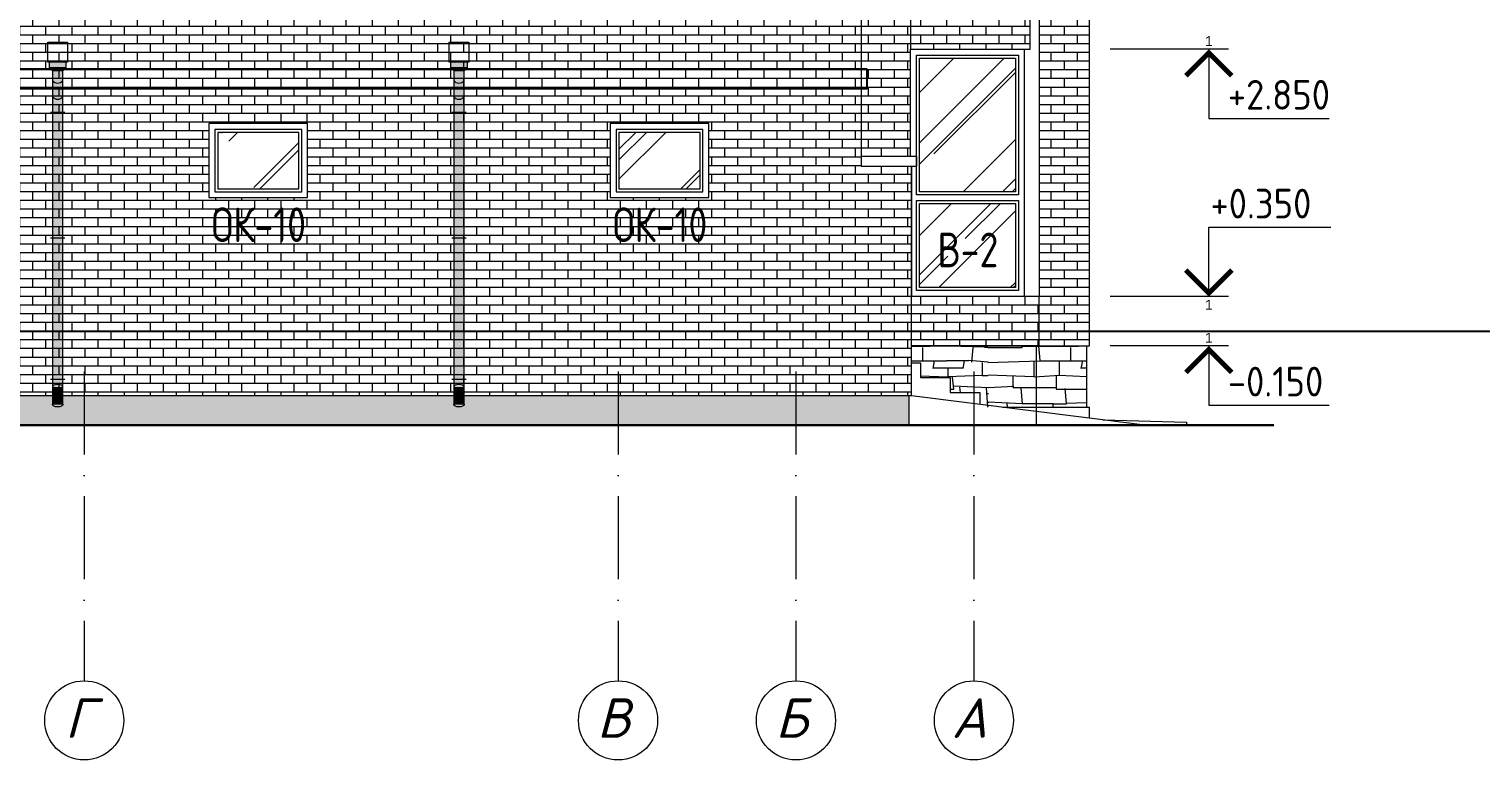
# Model space of a CAD drawing. Header units: millimetres. Extents: x 854812 to 1164625, y 589925 to 823301.
# Drawn here: x 923860 to 938549, y 752310 to 759701 of the extents above; entities that cross this region are included whole.
import ezdxf
from ezdxf.enums import TextEntityAlignment as Align

# ---------------------------------------------------------------- set-up
doc = ezdxf.new("R2010")
doc.units = ezdxf.units.MM
doc.linetypes.add('ACAD_ISO10W100', pattern=[18, 12, -3, 0, -3])
doc.linetypes.add('JIS_08_15', pattern=[17.25, 15, -0.75, 0.75, -0.75])
doc.layers.get('Defpoints').update_dxf_attribs({"color": 40})
for name, color, linetype, lineweight in [('АР_Марка_двери', 13, 'Continuous', 9), ('АР_Текст_отметки высот', 95, 'Continuous', 9), ('АР_Штрих_материалы', 27, 'Continuous', 9), ('окна', 132, 'Continuous', 18), ('оси', 50, 'JIS_08_15', 9), ('стены', 172, 'Continuous', 30), ('текст', 7, 'Continuous', 13), ('ФАСАД', 7, 'Continuous', 13), ('ШТРИХ', 142, 'Continuous', 13), ('штриховка', 8, 'Continuous', 9)]:
    doc.layers.add(name, color=color, linetype=linetype, lineweight=lineweight)
doc.styles.add('GOST 2.304', font='isocpeur.ttf', dxfattribs={"width": 0.9})
doc.styles.add('Isocpeur', font='isocpeui.ttf')
doc.styles.get("Standard").update_dxf_attribs({"font": 'arial.ttf'})

# ---------------------------------------------------------------- blocks, each defined once
blk = doc.blocks.new('*U361')
at = {"color": 7, "linetype": 'Continuous', "lineweight": 15}
for p, q in [((10, 0), (10, 7)), ((10, 7), (22.34, 7)), ((10, 0), (0, 0)), ((12, 0), (10, 0))]:
    blk.add_line(p, q, dxfattribs=at)
at = {"color": 7, "linetype": 'Continuous', "lineweight": 15, "const_width": 0.5}
blk.add_lwpolyline([(7.67, 2.67), (10, 0.35), (12.32, 2.67)], dxfattribs=at)
at = {"color": 7, "linetype": 'Continuous', "lineweight": 15, "style": 'GOST 2.304', "width": 0.9, "flags": 8}
blk.add_attdef('+OTM', text='', height=3, dxfattribs=at).set_placement((11.65, 7), align=Align.BOTTOM_LEFT)
at = {"layer": 'Defpoints', "color": 5, "linetype": 'Continuous', "flags": 8}
blk.add_attdef('M', text='', height=1, rotation=360, dxfattribs=at).set_placement((10, -0.33), align=Align.TOP_CENTER)
blk = doc.blocks.new('*U447')
at = {"color": 7, "linetype": 'Continuous', "lineweight": 15}
for p, q in [((10, 0), (0, 0)), ((10, 0), (10, -6)), ((12, 0), (10, 0)), ((10, -6), (22.17, -6))]:
    blk.add_line(p, q, dxfattribs=at)
at = {"color": 7, "linetype": 'Continuous', "lineweight": 15, "const_width": 0.5}
blk.add_lwpolyline([(7.67, -2.68), (10, -0.35), (12.32, -2.68)], dxfattribs=at)
at = {"color": 7, "linetype": 'Continuous', "lineweight": 15, "style": 'GOST 2.304', "width": 0.9, "flags": 8}
blk.add_attdef('+OTM', text='', height=3, dxfattribs=at).set_placement((11.65, -6), align=Align.BOTTOM_LEFT)
at = {"layer": 'Defpoints', "color": 5, "linetype": 'Continuous', "flags": 8}
blk.add_attdef('M', text='', height=1, dxfattribs=at).set_placement((10, 1.33), align=Align.TOP_CENTER)
blk = doc.blocks.new('вв1')
at = {"layer": 'ШТРИХ', "ltscale": 0.1, "true_color": 0xffffff}
h = blk.add_hatch(color=7, dxfattribs=at)
edge = h.paths.add_edge_path()
edge.add_ellipse((928209, 756081), major_axis=(-52.9, 0), ratio=0.467596, start_angle=180, end_angle=360, ccw=False)
edge.add_line((928262, 756081), (928156, 756081))
edge.add_line((928156, 756081), (928156, 755904))
edge.add_ellipse((928209, 755904), major_axis=(-52.9, 0), ratio=0.467596, start_angle=0, end_angle=360)
edge.add_line((928262, 755906), (928262, 756081))
edge = h.paths.add_edge_path()
edge.add_line((928262, 756159), (928156, 756159))
edge.add_line((928156, 756159), (928156, 756081))
edge.add_ellipse((928209, 756081), major_axis=(-52.9, 0), ratio=0.467596, start_angle=180, end_angle=360, ccw=False)
edge.add_line((928262, 756083), (928262, 756159))
h.paths.add_polyline_path([(928262, 759277), (928156, 759277), (928156, 756159), (928262, 756159)])
h.paths.add_polyline_path([(928291, 759307), (928126, 759307), (928156, 759277), (928262, 759277)])
h.paths.add_polyline_path([(928291, 759366), (928126, 759366), (928126, 759307), (928291, 759307)])
h.paths.add_polyline_path([(928291, 759370), (928126, 759370), (928126, 759366), (928291, 759366)])
blk.add_hatch(color=7, dxfattribs=at).paths.add_polyline_path([(928156, 755904), (928262, 755904), (928262, 756081), (928156, 756081)])
at = {"layer": 'ФАСАД', "color": 7}
for p, q in [((928156, 759277, 0), (928126, 759307, 0)), ((928136, 758862, 0), (928281, 758862, 0)), ((928136, 757591, 0), (928281, 757591, 0)), ((928136, 756159, 0), (928281, 756159, 0))]:
    blk.add_line(p, q, dxfattribs=at)
at = {"layer": 'ФАСАД', "ltscale": 0.1, "elevation": 0}
blk.add_lwpolyline([(928309, 759366), (928109, 759366), (928109, 759568), (928309, 759568)], close=True, dxfattribs=at)
at = {"layer": 'ФАСАД', "color": 7, "elevation": 0}
for points in [[(928291, 759307), (928126, 759307), (928126, 759370), (928291, 759370), (928291, 759307), (928262, 759277), (928156, 759277), (928156, 755904)], [(928262, 755904), (928262, 759277)]]:
    blk.add_lwpolyline(points, dxfattribs=at)
at = {"layer": 'ФАСАД', "color": 7}
for centre in [(928209, 759221, 0), (928209, 759058, 0)]:
    blk.add_arc(centre, 66.9, 217.649, 322.351, dxfattribs=at)
blk.add_ellipse((928209, 755904, 0), major_axis=(-52.9, 0), ratio=0.467596, dxfattribs=at)
at = {"layer": 'ШТРИХ', "color": 19, "ltscale": 0.1}
blk.add_ellipse((928209, 756081, 0), major_axis=(-52.9, 0), ratio=0.467596, start_param=3.141593, end_param=6.283185, dxfattribs=at)
blk = doc.blocks.new('*U484')
at = {"color": 7, "linetype": 'Continuous', "lineweight": 15}
for p, q in [((10, 0), (0, 0)), ((10, 0), (10, -7)), ((12, 0), (10, 0)), ((10, -7), (22.17, -7))]:
    blk.add_line(p, q, dxfattribs=at)
at = {"color": 7, "linetype": 'Continuous', "lineweight": 15, "const_width": 0.5}
blk.add_lwpolyline([(7.67, -2.68), (10, -0.35), (12.32, -2.68)], dxfattribs=at)
at = {"color": 7, "linetype": 'Continuous', "lineweight": 15, "style": 'GOST 2.304', "width": 0.9, "flags": 8}
blk.add_attdef('+OTM', text='', height=3, dxfattribs=at).set_placement((11.65, -7), align=Align.BOTTOM_LEFT)
at = {"layer": 'Defpoints', "color": 5, "linetype": 'Continuous', "flags": 8}
blk.add_attdef('M', text='', height=1, dxfattribs=at).set_placement((10, 1.33), align=Align.TOP_CENTER)

msp = doc.modelspace()

# ---------------------------------------------------------------- hatches: boundary and pattern name
at = {"layer": 'АР_Штрих_материалы', "lineweight": 5, "ltscale": 100, "true_color": 0x080808}
h = msp.add_hatch(dxfattribs=at)
h.set_pattern_fill('AR-BRSTD', color=18, scale=1.3, style=0)
h.paths.add_polyline_path([(932779.2, 761596), (932279.1, 761596), (932279.1, 760156), (932319.1, 760156), (932319.1, 760056), (932279.1, 760056), (932279.1, 758416), (932779.2, 758416), (932779.2, 759496), (932779.2, 759906)])
h.paths.add_polyline_path([(933988.8, 759906), (932779.2, 759906), (932779.2, 759496), (933928.8, 759496), (933988.8, 759496)])
h.paths.add_polyline_path([(934589.1, 761596), (934078.8, 761596), (934078.8, 756996), (934078.8, 756596), (934078.8, 756496), (934589.1, 756496)])
h.paths.add_polyline_path([(934078.8, 756996), (932789.1, 756996), (932789.1, 756496), (934078.8, 756496), (934078.8, 756596)])
at = {"layer": 'АР_Штрих_материалы', "lineweight": 13, "ltscale": 100, "true_color": 0x080808}
h = msp.add_hatch(dxfattribs=at)
h.set_pattern_fill('AR-BRSTD', color=18, scale=1.3, style=0)
h.paths.add_polyline_path([(932279.1, 760056), (919358.8, 760056), (919358.8, 758416), (919358.8, 758316), (918848.8, 758316), (918848.8, 755996), (932789.1, 755996), (932789.1, 758178.7), (930738.3, 758178.7), (930738.3, 757996), (929738.3, 757996), (929738.3, 758178.7), (926678.8, 758178.7), (926678.8, 757996), (925678.8, 757996), (925678.8, 758178.7), (922619.3, 758178.7), (922619.3, 757996), (921619.3, 757996), (921619.3, 758746), (921921.7, 758746), (922619.3, 758746), (922619.3, 758178.7), (925678.8, 758178.7), (925678.8, 758746), (926678.8, 758746), (926678.8, 758178.7), (929738.3, 758178.7), (929738.3, 758746), (930738.3, 758746), (930738.3, 758178.7), (932789.1, 758178.7), (932789.1, 758316), (932279.1, 758316)])
h.paths.add_polyline_path([(919655.4, 757341), (920777.4, 757341), (920777.4, 757791), (919655.4, 757791)], flags=24)
h.paths.add_polyline_path([(919655.4, 759491), (920777.4, 759491), (920777.4, 759941), (919655.4, 759941)], flags=24)
h.paths.add_polyline_path([(929667, 757459.5), (930822, 757459.5), (930822, 757984.5), (929667, 757984.5)], flags=24)
h.paths.add_polyline_path([(925607.5, 757459.5), (926762.5, 757459.5), (926762.5, 757984.5), (925607.5, 757984.5)], flags=24)
h.paths.add_polyline_path([(921548, 757459.5), (922703, 757459.5), (922703, 757984.5), (921548, 757984.5)], flags=24)
at = {"layer": 'ШТРИХ', "ltscale": 0.1}
h = msp.add_hatch(dxfattribs=at)
h.set_pattern_fill('AR-RROOF', scale=30, angle=45, style=0)
h.paths.add_polyline_path([(933838.8, 762566), (932869.2, 762566), (932869.2, 760966), (933838.8, 760966)])
h.paths.add_polyline_path([(933838.8, 760846), (932869.2, 760846), (932869.2, 759996), (933838.8, 759996)])
h.paths.add_polyline_path([(933838.8, 759406), (932869.2, 759406), (932869.2, 758056), (933838.8, 758056)])
h.paths.add_polyline_path([(933838.8, 757936), (932869.2, 757936), (932869.2, 757086), (933838.8, 757086)])
h.paths.add_polyline_path([(932990.9, 760115.3), (933725.9, 760115.3), (933725.9, 760640.3), (932990.9, 760640.3)], flags=24)
h.paths.add_polyline_path([(932962.9, 757205.3), (933753.9, 757205.3), (933753.9, 757730.3), (932962.9, 757730.3)], flags=24)
h = msp.add_hatch(dxfattribs=at)
h.set_pattern_fill('AR-RROOF', scale=30, angle=45, style=0)
h.paths.add_polyline_path([(925768.8, 758656), (925768.8, 758086), (926588.8, 758086), (926588.8, 758656)])
h = msp.add_hatch(dxfattribs=at)
h.set_pattern_fill('AR-RROOF', scale=30, angle=45, style=0)
h.paths.add_polyline_path([(929828.3, 758656), (929828.3, 758086), (930648.3, 758086), (930648.3, 758656)])
at = {"layer": 'штриховка', "lineweight": 20, "true_color": 0x000000, "transparency": 33554687}
h = msp.add_hatch(dxfattribs=at)
h.set_pattern_fill('STNSQR', color=18, scale=1500, pattern_type=2)
h.set_pattern_definition([(3.3665, (303555.59, 1240570.01), (23999.998983, 1500.016445), [255.441, -25288.6395]), (90, (303810.6, 1240570), (-1500, 1500), [120, -1380]), (0, (303810.6, 1240570), (1500, 1500), [435, -1065]), (270, (304245.6, 1240690), (1500, -1500), [135, -1365]), (0, (304245.6, 1240555), (1500, 1500), [465, -1035]), (97.125, (304710.59, 1240555.01), (-1499.997423, 10500.00057), [120.9345, -11972.4525]), (275.1944, (303885.59, 1240570.01), (1499.992837, -15000.001005), [165.681, -16402.3605]), (177.5104, (303900.59, 1240405.01), (-1499.999748, 0.0015583), [345.3255, -34187.268]), (274.3987, (303750.59, 1240405.01), (1499.997534, -17999.999712), [195.576, -19362.0315]), (180, (303750.6, 1240240), (-1500, -1500), [195, -1305]), (1.9092, (303765.59, 1240210.013), (43499.9985474, 1500.0363616), [450.2505, -44574.7425]), (90, (304215.6, 1240225), (-1500, 1500), [180, -1320]), (180, (304215.6, 1240405), (-1500, -1500), [315, -1185]), (0, (304215.6, 1240405), (1500, 1500), [135, -1365]), (95.7106, (304350.59, 1240405.01), (-1500.001972, 13499.999135), [150.7485, -14924.0655]), (358.5312, (304215.59, 1240255.013), (1499.9993692, 0.0006339), [585.192, -57934.035]), (94.7636, (304800.59, 1240240.01), (-1499.987299, 16500.00142), [180.624, -17881.7685]), (181.9749, (304785.59, 1240420.013), (-42000.0005183, -1499.974642), [435.258, -43090.596]), (357.5104, (304710.59, 1240585.01), (1499.999748, -0.0015583), [345.3255, -34187.268]), (95.7106, (304785.59, 1240420.01), (-1500.001972, 13499.999135), [150.7485, -14924.0655]), (0, (304800.6, 1240345), (1500, 1500), [255, -1245]), (93.8141, (305055.59, 1240345.01), (-1500.009186, 20999.999012), [225.4995, -22324.4445]), (0, (303555.6, 1240075), (1500, 1500), [15, -1485]), (90, (303570.6, 1240075), (-1500, 1500), [165, -1335]), (270, (303855.6, 1240210), (1500, -1500), [255, -1245]), (0, (303570.6, 1240075), (1500, 1500), [285, -1215]), (274.7636, (304380.59, 1240240.01), (1499.987299, -16500.00142), [180.624, -17881.7685]), (178.4089, (304395.59, 1240090.013), (-1499.9993665, -0.000971), [540.2085, -53480.6205]), (1.302, (304395.59, 1240060.013), (64499.9982742, 1500.052659), [660.171, -65356.8735]), (276.3402, (304335.59, 1240090.01), (1500.00237, -11999.999104), [135.831, -13447.2465]), (278.1301, (304590.6, 1240060.01), (1499.999034, -8999.999665), [106.0665, -10500.5355]), (270, (304815.6, 1240075), (1500, -1500), [135, -1365]), (0, (305055.6, 1240420), (1500, 1500), [0, -1500]), (0, (305055.6, 1240510), (1500, 1500), [0, -1500]), (0, (304800.6, 1240240), (1500, 1500), [255, -1245]), (0, (305055.6, 1240390), (1500, 1500), [0, -1500]), (358.2643, (303855.59, 1239970.013), (1499.9997257, -6.16e-05), [495.2265, -49027.4955]), (0, (304350.6, 1239955), (1500, 1500), [255, -1245]), (355.9144, (304605.59, 1239955.01), (1500.000444, 0.000332), [210.5355, -20842.968]), (0, (304815.6, 1239955), (1500, 1500), [240, -1260]), (180, (303855.6, 1239955), (-1500, -1500), [300, -1200]), (90, (304470.6, 1240990), (-1500, 1500), [165, -1335]), (90, (304320.6, 1241080), (-1500, 1500), [75, -1425]), (95.1944, (303900.59, 1240975.01), (-1499.992837, 15000.001005), [165.681, -16402.3605]), (90, (305025.6, 1240975), (-1500, 1500), [180, -1320]), (181.6366, (304080.59, 1240840.013), (-50999.9998187, -1500.020787), [525.2145, -51996.21]), (183.3665, (304275.59, 1240690.01), (-23999.998983, -1500.016445), [255.441, -25288.6395]), (2.0454, (303900.59, 1241065.013), (40500.0008, 1499.994725), [420.2685, -41606.5095]), (0, (303900.6, 1240990), (1500, 1500), [570, -930]), (182.4896, (304995.59, 1240690.01), (-32999.9992196, -1500.026798), [345.3255, -34187.268]), (180, (304860.6, 1240840), (-1500, -1500), [225, -1275]), (178.4518, (305025.59, 1240975.013), (-1500.0000386, 0.0013506), [555.2025, -54965.064]), (180, (305055.6, 1240690), (-1500, -1500), [60, -1440]), (175.6013, (305055.59, 1240825.01), (-1499.999216, 0.00055), [195.576, -19362.0315]), (180, (305055.6, 1240975), (-1500, -1500), [30, -1470]), (270, (304995.6, 1240825), (1500, -1500), [135, -1365]), (84.2894, (304890.59, 1240825.01), (-0.000268, 1499.999758), [150.7485, -14924.0655]), (177.7094, (304650.59, 1240675.013), (-1500.0000596, -0.000203), [375.3, -37154.688]), (0, (304080.6, 1240840), (1500, 1500), [555, -945]), (270, (304650.6, 1240765), (1500, -1500), [90, -1410]), (180, (304800.6, 1240765), (-1500, -1500), [300, -1200]), (258.6901, (304815.6, 1240840), (0.00056, -1500.00044), [76.485, -7572.0435]), (78.6901, (304500.6, 1240765), (-0.00056, 1500.00044), [76.485, -7572.0435]), (270, (304275.6, 1240840), (1500, -1500), [150, -1350]), (90, (304395.6, 1240840), (-1500, 1500), [135, -1365]), (275.7106, (304065.59, 1240990.01), (1500.001972, -13499.999135), [150.7485, -14924.0655]), (178.1524, (304020.59, 1240675.013), (-1499.9998144, 0.0001665), [465.2415, -46058.946]), (0, (303555.6, 1240975), (1500, 1500), [345, -1155]), (270, (304020.6, 1240840), (1500, -1500), [165, -1335]), (96.3402, (304035.59, 1241155.01), (-1500.00237, 11999.999104), [135.831, -13447.2465]), (5.7106, (303885.59, 1241140.01), (13499.999135, 1500.001972), [150.7485, -14924.0655]), (0, (303975.6, 1241425), (1500, 1500), [510, -990]), (183.3665, (305025.59, 1241155.01), (-23999.998983, -1500.016445), [255.441, -25288.6395]), (180, (305025.6, 1241080), (-1500, -1500), [255, -1245]), (180, (305055.6, 1241305), (-1500, -1500), [315, -1185]), (0, (305025.6, 1241155), (1500, 1500), [30, -1470]), (357.7974, (304380.59, 1241260.013), (1499.999731, -0.000221), [390.288, -38638.5465]), (180, (304470.6, 1241155), (-1500, -1500), [435, -1065]), (182.8624, (304770.59, 1241125.01), (-28500.000025, -1499.99797), [300.375, -29737.1025]), (90, (304770.6, 1241080), (-1500, 1500), [225, -1275]), (90, (304740.6, 1241305), (-1500, 1500), [120, -1380]), (266.8202, (304395.59, 1241425.01), (0.0007885, -1499.999469), [270.417, -26771.2185]), (177.3974, (303885.59, 1241140.01), (-1500.000712, 0.000513), [330.3405, -32703.732]), (2.2906, (303555.59, 1241305.013), (36000.0001938, 1499.9936297), [375.3, -37154.688]), (270, (303930.6, 1241425), (1500, -1500), [135, -1365]), (275.7106, (303555.59, 1241305.01), (1500.001972, -13499.999135), [150.7485, -14924.0655]), (0, (303930.6, 1241290), (1500, 1500), [450, -1050]), (270, (303930.6, 1239955), (1500, -1500), [30, -1470]), (270, (304395.6, 1239955), (1500, -1500), [30, -1470]), (90, (304740.6, 1239925), (-1500, 1500), [30, -1470])])
h.paths.add_polyline_path([(934559.1, 755876), (934559.1, 756496), (932789.1, 756496), (932789.1, 756326), (932879.1, 756326), (932879.1, 756176), (933179.1, 756176), (933179.1, 756026), (933479.1, 756026), (933479.1, 755876)])
h = msp.add_hatch(dxfattribs=at)
h.set_pattern_fill('STNSQR', color=18, scale=1500, pattern_type=2)
h.set_pattern_definition([(3.3665, (289615.34, 1240210.01), (23999.998983, 1500.016445), [255.441, -25288.6395]), (90, (289870.3, 1240210), (-1500, 1500), [120, -1380]), (0, (289870.3, 1240210), (1500, 1500), [435, -1065]), (270, (290305.3, 1240330), (1500, -1500), [135, -1365]), (0, (290305.3, 1240195), (1500, 1500), [465, -1035]), (97.125, (290770.34, 1240195.01), (-1499.997423, 10500.00057), [120.9345, -11972.4525]), (275.1944, (289945.34, 1240210.01), (1499.992837, -15000.001005), [165.681, -16402.3605]), (177.5104, (289960.34, 1240045.01), (-1499.999748, 0.0015583), [345.3255, -34187.268]), (274.3987, (289810.34, 1240045.01), (1499.997534, -17999.999712), [195.576, -19362.0315]), (180, (289810.3, 1239880), (-1500, -1500), [195, -1305]), (1.9092, (289825.34, 1239850.013), (43499.9985474, 1500.0363616), [450.2505, -44574.7425]), (90, (290275.3, 1239865), (-1500, 1500), [180, -1320]), (180, (290275.3, 1240045), (-1500, -1500), [315, -1185]), (0, (290275.3, 1240045), (1500, 1500), [135, -1365]), (95.7106, (290410.34, 1240045.01), (-1500.001972, 13499.999135), [150.7485, -14924.0655]), (358.5312, (290275.34, 1239895.013), (1499.9993692, 0.0006339), [585.192, -57934.035]), (94.7636, (290860.34, 1239880.01), (-1499.987299, 16500.00142), [180.624, -17881.7685]), (181.9749, (290845.34, 1240060.013), (-42000.0005183, -1499.974642), [435.258, -43090.596]), (357.5104, (290770.34, 1240225.01), (1499.999748, -0.0015583), [345.3255, -34187.268]), (95.7106, (290845.34, 1240060.01), (-1500.001972, 13499.999135), [150.7485, -14924.0655]), (0, (290860.3, 1239985), (1500, 1500), [255, -1245]), (93.8141, (291115.34, 1239985.01), (-1500.009186, 20999.999012), [225.4995, -22324.4445]), (0, (289615.3, 1239715), (1500, 1500), [15, -1485]), (90, (289630.3, 1239715), (-1500, 1500), [165, -1335]), (270, (289915.3, 1239850), (1500, -1500), [255, -1245]), (0, (289630.3, 1239715), (1500, 1500), [285, -1215]), (274.7636, (290440.34, 1239880.01), (1499.987299, -16500.00142), [180.624, -17881.7685]), (178.4089, (290455.34, 1239730.013), (-1499.9993665, -0.000971), [540.2085, -53480.6205]), (1.302, (290455.34, 1239700.013), (64499.9982742, 1500.052659), [660.171, -65356.8735]), (276.3402, (290395.34, 1239730.01), (1500.00237, -11999.999104), [135.831, -13447.2465]), (278.1301, (290650.34, 1239700.01), (1499.999034, -8999.999665), [106.0665, -10500.5355]), (270, (290875.3, 1239715), (1500, -1500), [135, -1365]), (0, (291115.3, 1240060), (1500, 1500), [0, -1500]), (0, (291115.3, 1240150), (1500, 1500), [0, -1500]), (0, (290860.3, 1239880), (1500, 1500), [255, -1245]), (0, (291115.3, 1240030), (1500, 1500), [0, -1500]), (358.2643, (289915.34, 1239610.013), (1499.9997257, -6.16e-05), [495.2265, -49027.4955]), (0, (290410.3, 1239595), (1500, 1500), [255, -1245]), (355.9144, (290665.34, 1239595.01), (1500.000444, 0.000332), [210.5355, -20842.968]), (0, (290875.3, 1239595), (1500, 1500), [240, -1260]), (180, (289915.3, 1239595), (-1500, -1500), [300, -1200]), (90, (290530.3, 1240630), (-1500, 1500), [165, -1335]), (90, (290380.3, 1240720), (-1500, 1500), [75, -1425]), (95.1944, (289960.34, 1240615.01), (-1499.992837, 15000.001005), [165.681, -16402.3605]), (90, (291085.3, 1240615), (-1500, 1500), [180, -1320]), (181.6366, (290140.34, 1240480.013), (-50999.9998187, -1500.020787), [525.2145, -51996.21]), (183.3665, (290335.34, 1240330.01), (-23999.998983, -1500.016445), [255.441, -25288.6395]), (2.0454, (289960.34, 1240705.013), (40500.0008, 1499.994725), [420.2685, -41606.5095]), (0, (289960.3, 1240630), (1500, 1500), [570, -930]), (182.4896, (291055.34, 1240330.01), (-32999.9992196, -1500.026798), [345.3255, -34187.268]), (180, (290920.3, 1240480), (-1500, -1500), [225, -1275]), (178.4518, (291085.34, 1240615.013), (-1500.0000386, 0.0013506), [555.2025, -54965.064]), (180, (291115.3, 1240330), (-1500, -1500), [60, -1440]), (175.6013, (291115.34, 1240465.01), (-1499.999216, 0.00055), [195.576, -19362.0315]), (180, (291115.3, 1240615), (-1500, -1500), [30, -1470]), (270, (291055.3, 1240465), (1500, -1500), [135, -1365]), (84.2894, (290950.34, 1240465.01), (-0.000268, 1499.999758), [150.7485, -14924.0655]), (177.7094, (290710.34, 1240315.013), (-1500.0000596, -0.000203), [375.3, -37154.688]), (0, (290140.3, 1240480), (1500, 1500), [555, -945]), (270, (290710.3, 1240405), (1500, -1500), [90, -1410]), (180, (290860.3, 1240405), (-1500, -1500), [300, -1200]), (258.6901, (290875.34, 1240480), (0.00056, -1500.00044), [76.485, -7572.0435]), (78.6901, (290560.34, 1240405), (-0.00056, 1500.00044), [76.485, -7572.0435]), (270, (290335.3, 1240480), (1500, -1500), [150, -1350]), (90, (290455.3, 1240480), (-1500, 1500), [135, -1365]), (275.7106, (290125.34, 1240630.01), (1500.001972, -13499.999135), [150.7485, -14924.0655]), (178.1524, (290080.34, 1240315.013), (-1499.9998144, 0.0001665), [465.2415, -46058.946]), (0, (289615.3, 1240615), (1500, 1500), [345, -1155]), (270, (290080.3, 1240480), (1500, -1500), [165, -1335]), (96.3402, (290095.34, 1240795.01), (-1500.00237, 11999.999104), [135.831, -13447.2465]), (5.7106, (289945.34, 1240780.01), (13499.999135, 1500.001972), [150.7485, -14924.0655]), (0, (290035.3, 1241065), (1500, 1500), [510, -990]), (183.3665, (291085.34, 1240795.01), (-23999.998983, -1500.016445), [255.441, -25288.6395]), (180, (291085.3, 1240720), (-1500, -1500), [255, -1245]), (180, (291115.3, 1240945), (-1500, -1500), [315, -1185]), (0, (291085.3, 1240795), (1500, 1500), [30, -1470]), (357.7974, (290440.34, 1240900.013), (1499.9997312, -0.000221), [390.288, -38638.5465]), (180, (290530.3, 1240795), (-1500, -1500), [435, -1065]), (182.8624, (290830.34, 1240765.01), (-28500.000025, -1499.99797), [300.375, -29737.1025]), (90, (290830.3, 1240720), (-1500, 1500), [225, -1275]), (90, (290800.3, 1240945), (-1500, 1500), [120, -1380]), (266.8202, (290455.34, 1241065.01), (0.0007885, -1499.999469), [270.417, -26771.2185]), (177.3974, (289945.34, 1240780.01), (-1500.000712, 0.000513), [330.3405, -32703.732]), (2.2906, (289615.34, 1240945.013), (36000.0001938, 1499.9936297), [375.3, -37154.688]), (270, (289990.3, 1241065), (1500, -1500), [135, -1365]), (275.7106, (289615.34, 1240945.01), (1500.001972, -13499.999135), [150.7485, -14924.0655]), (0, (289990.3, 1240930), (1500, 1500), [450, -1050]), (270, (289990.3, 1239595), (1500, -1500), [30, -1470]), (270, (290455.3, 1239595), (1500, -1500), [30, -1470]), (90, (290800.3, 1239565), (-1500, 1500), [30, -1470])])
h.paths.add_polyline_path([(932759.1, 755996), (918878.8, 755996), (918878.7, 755696), (932759.1, 755696)])

# ---------------------------------------------------------------- linework, layer by layer
at = {"layer": 'Defpoints', "ltscale": 0.1}
for p, q in [((932339.1, 759296, 0), (919298.8, 759296, 0)), ((932339.1, 759096, 0), (932339.1, 759296, 0)), ((932339.1, 759096, 0), (919298.8, 759096, 0)), ((901206.4, 756646, 0), (1117696.6, 756646, 0))]:
    msp.add_line(p, q, dxfattribs=at)
at = {"layer": 'окна', "color": 7, "ltscale": 0.1, "elevation": 0}
msp.add_lwpolyline([(932779.2, 758416), (932779.2, 759496), (933928.8, 759496), (933928.8, 756996), (932789.1, 756996)], dxfattribs=at)
for points in [[(932839.2, 758026), (932839.2, 759436), (933868.8, 759436), (933868.8, 758026)], [(925678.8, 757996), (926678.8, 757996), (926678.8, 758746), (925678.8, 758746)], [(925738.8, 758056), (926618.8, 758056), (926618.8, 758686), (925738.8, 758686)], [(933868.8, 757966), (933868.8, 757056), (932839.2, 757056), (932839.2, 757966)]]:
    msp.add_lwpolyline(points, close=True, dxfattribs=at)
at = {"layer": 'окна', "color": 7, "lineweight": 5, "ltscale": 0.1, "elevation": 0}
for points in [[(932869.2, 758056), (932869.2, 759406), (933838.8, 759406), (933838.8, 758056)], [(925768.8, 758086), (926588.8, 758086), (926588.8, 758656), (925768.8, 758656)], [(933838.8, 757936), (933838.8, 757086), (932869.2, 757086), (932869.2, 757936)]]:
    msp.add_lwpolyline(points, close=True, dxfattribs=at)
at = {"layer": 'окна', "color": 7, "ltscale": 0.1}
for points in [[(929738.3, 757996), (930738.3, 757996), (930738.3, 758746), (929738.3, 758746)], [(929798.3, 758056), (930678.3, 758056), (930678.3, 758686), (929798.3, 758686)]]:
    msp.add_lwpolyline(points, close=True, dxfattribs=at)
at = {"layer": 'окна', "color": 7, "lineweight": 5, "ltscale": 0.1}
msp.add_lwpolyline([(929828.3, 758086), (930648.3, 758086), (930648.3, 758656), (929828.3, 758656)], close=True, dxfattribs=at)
at = {"layer": 'оси', "color": 7, "linetype": 'ACAD_ISO10W100', "ltscale": 70}
for p, q in [((924418.8, 756237.4, 0), (924418.8, 753110.3, 0)), ((929819.1, 756237.4, 0), (929819.1, 753110.3, 0)), ((931619.1, 756237.4, 0), (931619.1, 753110.3, 0)), ((933419.1, 756237.4, 0), (933419.1, 753110.3, 0))]:
    msp.add_line(p, q, dxfattribs=at)
at = {"layer": 'стены', "color": 7, "ltscale": 0.1}
msp.add_line((915184.3, 755696, 0), (936453.6, 755696, 0), dxfattribs=at)
at = {"layer": 'текст', "color": 7}
for centre in [(924418.8, 752710.3, 0), (929819.1, 752710.3, 0), (931619.1, 752710.3, 0), (933419.1, 752710.3, 0)]:
    msp.add_circle(centre, 400, dxfattribs=at)
at = {"layer": 'ФАСАД', "color": 7, "ltscale": 0.1}
for p, q in [((934078.8, 766576, 0), (934078.8, 756996, 0)), ((934589.1, 756496, 0), (934589.1, 761596, 0)), ((932279.1, 760056, 0), (932279.1, 758316, 0)), ((932279.1, 759096, 0), (932279.1, 758316, 0)), ((932278.8, 758416, 0), (932839, 758416, 0)), ((932839, 758416, 0), (932839, 758316, 0)), ((932279.1, 758316, 0), (932839, 758316, 0)), ((932789.1, 755996, 0), (932789.1, 758316, 0)), ((932789.1, 758316, 0), (932789.1, 756996, 0)), ((934078.8, 756996, 0), (932789.1, 756996, 0)), ((934078.8, 756596, 0), (934078.8, 756996, 0)), ((932789.1, 756496, 0), (934589.1, 756496, 0)), ((934078.8, 756496, 0), (932789.1, 756496, 0)), ((934078.8, 756496, 0), (934078.8, 756596, 0)), ((934559.1, 756496, 0), (934559.1, 755876, 0)), ((918848.8, 755996, 0), (932789.1, 755996, 0)), ((935146.7, 755696, 0), (932759.1, 755995.7, 0)), ((934589.1, 755766, 0), (934589.1, 755876, 0)), ((934724.7, 755748.9, 0), (935569.1, 755727, 0)), ((935569.1, 755727, 0), (935569.1, 755696, 0))]:
    msp.add_line(p, q, dxfattribs=at)
at = {"layer": 'ФАСАД', "ltscale": 0.1}
for p, q in [((934048.8, 756496, 0), (934048.8, 755696, 0)), ((932759.1, 755996, 0), (932759.1, 755696, 0))]:
    msp.add_line(p, q, dxfattribs=at)
at = {"layer": 'ФАСАД', "color": 7, "ltscale": 0.1, "elevation": 0}
msp.add_lwpolyline([(933988.8, 759906), (932779.2, 759906), (932779.2, 759496), (933988.8, 759496)], close=True, dxfattribs=at)
for points in [[(932789.1, 756326), (932879.1, 756326), (932879.1, 756176), (933179.1, 756176), (933179.1, 756026), (933479.1, 756026), (933479.1, 755905.3)], [(933712.8, 755876), (934589.1, 755876)]]:
    msp.add_lwpolyline(points, dxfattribs=at)

# ---------------------------------------------------------------- block references
at = {"layer": 'АР_Текст_отметки высот'}
ref = msp.add_blockref('*U484', (934796.1, 759496), dxfattribs=dict(at, xscale=100, yscale=100, zscale=100))
ref.add_attrib('+OTM', '+2.850', dxfattribs={"layer": '0', "color": 7, "linetype": 'Continuous', "lineweight": 15, "height": 300, "style": 'GOST 2.304', "width": 0.9, "flags": 8}).set_placement((935988.3, 758796), align=Align.BOTTOM_LEFT)
ref.add_attrib('M', '1', dxfattribs={"layer": 'Defpoints', "color": 5, "linetype": 'Continuous', "height": 100, "flags": 8}).set_placement((935796.1, 759628.9), align=Align.TOP_CENTER)
at = {"layer": 'АР_Текст_отметки высот', "color": 7}
ref = msp.add_blockref('*U361', (934796.1, 756996, 0), dxfattribs=dict(at, xscale=100, yscale=100, zscale=100))
ref.add_attrib('+OTM', '+0.350', dxfattribs={"layer": '0', "color": 7, "linetype": 'Continuous', "lineweight": 15, "height": 300, "rotation": 360, "style": 'GOST 2.304', "width": 0.9, "flags": 8}).set_placement((935812.8, 757696, 0), align=Align.BOTTOM_LEFT)
ref.add_attrib('M', '1', dxfattribs={"layer": 'Defpoints', "color": 5, "linetype": 'Continuous', "height": 100, "rotation": 360, "flags": 8}).set_placement((935796.1, 756962.6, 0), align=Align.TOP_CENTER)
ref = msp.add_blockref('*U447', (934796.1, 756496), dxfattribs=dict(at, xscale=100, yscale=100, zscale=100))
ref.add_attrib('+OTM', '-0.150', dxfattribs={"layer": '0', "color": 7, "linetype": 'Continuous', "lineweight": 15, "height": 300, "style": 'GOST 2.304', "width": 0.9, "flags": 8}).set_placement((935988.3, 755896), align=Align.BOTTOM_LEFT)
ref.add_attrib('M', '1', dxfattribs={"layer": 'Defpoints', "color": 5, "linetype": 'Continuous', "height": 100, "flags": 8}).set_placement((935796.1, 756628.9), align=Align.TOP_CENTER)
at = {"layer": 'ФАСАД', "color": 7}
for p in [(-4059.5, 0, 0), (0, 0)]:
    msp.add_blockref('вв1', p, dxfattribs=at)

# ---------------------------------------------------------------- texts
at = {"layer": 'АР_Марка_двери', "color": 7, "linetype": 'Continuous', "lineweight": 15, "style": 'GOST 2.304', "width": 0.8}
for s, p in [('ОК-10', (926185, 757547, 0)), ('ОК-10', (930244.5, 757547, 0)), ('В-2', (933358.4, 757292.8, 0))]:
    msp.add_text(s, height=350, dxfattribs=at).set_placement(p, align=Align.CENTER)
at = {"layer": 'текст', "color": 7, "style": 'Isocpeur'}
for s, p in [('Г', (924372.4, 752533.9, 0)), ('В', (929772.7, 752533.9, 0)), ('Б', (931572.7, 752533.9, 0)), ('А', (933372.7, 752533.9, 0))]:
    msp.add_text(s, height=400, dxfattribs=at).set_placement(p, align=Align.CENTER)

doc.saveas('drawing.dxf')
